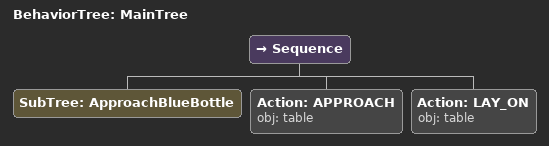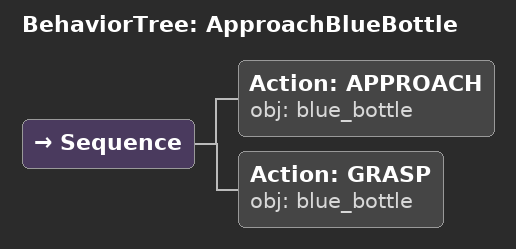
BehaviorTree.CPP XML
<root main_tree_to_execute="MainTree">
  <BehaviorTree ID="MainTree">
    <Sequence>
      <!-- Execute subtree ApproachBlueBottle -->
      <SubTree ID="ApproachBlueBottle" />
      <!-- Approach table -->
      <Action ID="APPROACH" obj="table" />
      <!-- Lay on table -->
      <Action ID="LAY_ON" obj="table" />
    </Sequence>
  </BehaviorTree>
  <!-- Subtree definition ApproachBlueBottle -->
  <BehaviorTree ID="ApproachBlueBottle">
    <Sequence>
      <!-- Approach to blue_bottle -->
      <Action ID="APPROACH" obj="blue_bottle" />
      <!-- Grasp blue_bottle -->
      <Action ID="GRASP" obj="blue_bottle" />
    </Sequence>
  </BehaviorTree>
</root>
